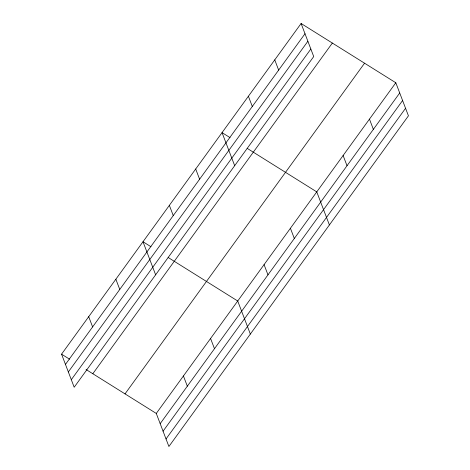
<?xml version="1.0" encoding="UTF-8"?>
<svg xmlns="http://www.w3.org/2000/svg" width="470" height="470" viewBox="0 0 470 470"><rect width="100%" height="100%" fill="white"/><g stroke="black" fill="none" stroke-linecap="round" stroke-linejoin="round"><path stroke-width="0.7" d="M301.1 23.5L313.719 56.559L74.184 387.239L61.558 354.174L301.1 23.5L395.816 82.761L408.442 115.826L168.9 446.5L156.281 413.441L86.075 369.514M65.465 364.397L305.001 33.723M68.344 371.935L307.879 41.26M71.305 379.701L310.846 49.021M92.819 373.732L332.355 43.058M125.02 393.884L364.555 63.209M156.281 413.441L395.816 82.761M160.182 423.664L399.717 92.984M163.061 431.202L402.596 100.521M166.028 438.962L405.563 108.288M230.018 137.61L222.052 132.622L234.677 165.681M247.179 148.344L316.768 191.889L329.394 224.948M150.97 246.732L143.003 241.745L155.629 274.809M168.131 257.466L237.72 301.012L250.346 334.07M61.558 354.174L69.531 359.162M369.467 119.139L373.368 129.362M343.118 155.511L347.019 165.734M274.75 59.872L278.651 70.095M248.401 96.25L252.302 106.473M290.419 228.261L294.32 238.484M264.07 264.634L267.976 274.856M195.702 169L199.603 179.223M169.353 205.372L173.254 215.595M210.572 338.488L214.479 348.711M183.423 375.965L187.33 386.187M115.855 279.221L119.762 289.444M88.707 316.698L92.614 326.92"/></g></svg>
